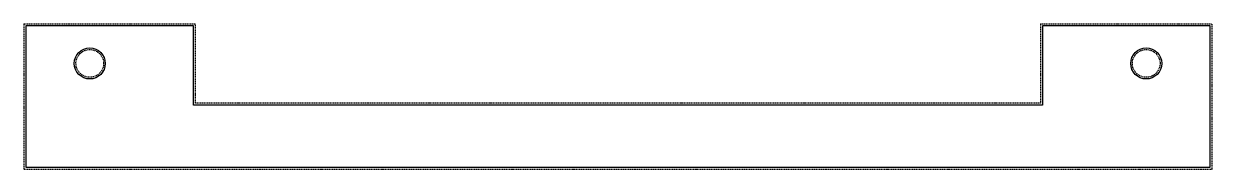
# Model space of a CAD drawing. Extents: x -90 to 90, y -51 to -29.
import ezdxf

# ---------------------------------------------------------------- set-up
doc = ezdxf.new("R2010")
doc.units = 0
doc.linetypes.add('DASHED', pattern=[0.2067, 0.1654, -0.0413])
doc.layers.get('0').update_dxf_attribs({"linetype": 'CONTINUOUS'})

msp = doc.modelspace()

# ---------------------------------------------------------------- linework, layer by layer
at = {"color": 190, "linetype": 'DASHED'}
for p, q in [((-90, -29), (-90, -51)), ((-90, -29), (-64, -29)), ((-64, -41), (-64, -29)), ((64, -29), (64, -41)), ((64, -29), (90, -29)), ((90, -51), (90, -29)), ((90, -51), (90, -29)), ((64, -41), (-64, -41)), ((-90, -51), (90, -51))]:
    msp.add_line(p, q, dxfattribs=at)
msp.add_lwpolyline([(-64.3, -41.3), (-64.3, -29.3), (-89.7, -29.3), (-89.7, -50.7), (89.7, -50.7), (89.7, -29.3), (64.3, -29.3), (64.3, -41.3)], close=True)
for centre in [(-80, -35), (80, -35)]:
    msp.add_circle(centre, 2.35)
for centre in [(-80, -35), (80, -35)]:
    msp.add_circle(centre, 2.1, dxfattribs=at)

doc.saveas('drawing.dxf')
